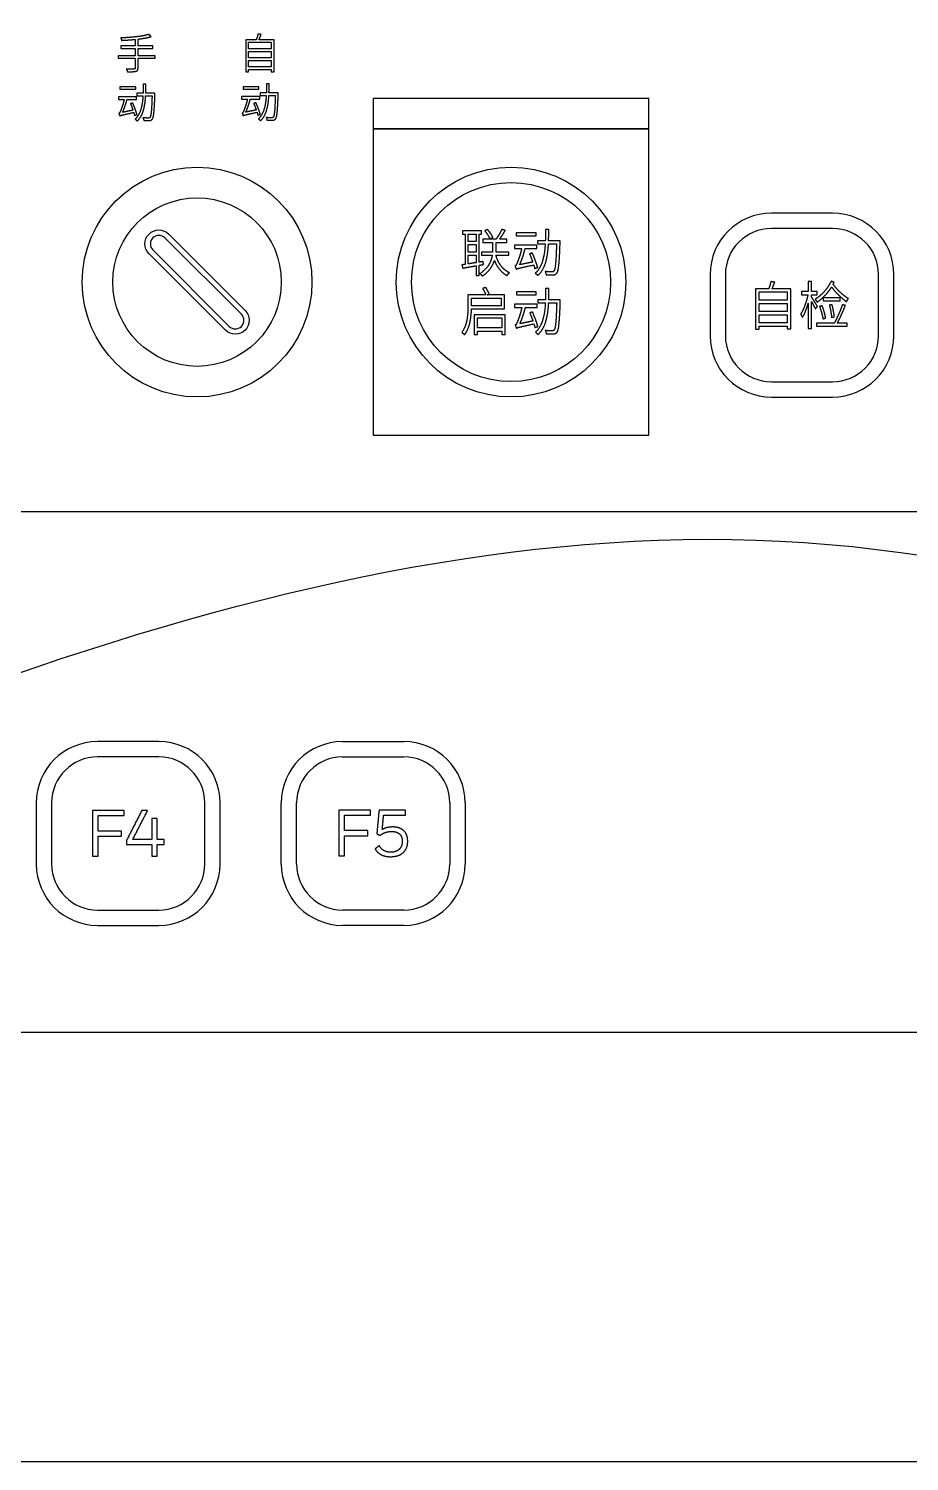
# Model space of a CAD drawing. Header units: millimetres. Extents: x 245 to 654, y -220 to 155.
# Drawn here: x 494 to 551.5, y 0 to 93.6 of the extents above; entities that cross this region are included whole.
import ezdxf

# ---------------------------------------------------------------- set-up
doc = ezdxf.new("R2010")
doc.units = ezdxf.units.MM
doc.header["$MEASUREMENT"] = 0
doc.layers.add('Default', color=7, linetype='Continuous', true_color=0x000000)

msp = doc.modelspace()

# ---------------------------------------------------------------- linework, layer by layer
at = {"layer": 'Default'}
for p, q in [((546.471, 81.5), (542.471, 81.5)), ((538.471, 77.5), (538.471, 73.5)), ((550.471, 73.5), (550.471, 77.5)), ((542.471, 69.5), (546.471, 69.5)), ((502.471, 47), (498.471, 47)), ((514.471, 47), (518.471, 47)), ((494.471, 43), (494.471, 39)), ((506.471, 39), (506.471, 43)), ((510.471, 39), (510.471, 43)), ((522.471, 43), (522.471, 39)), ((498.471, 35), (502.471, 35)), ((518.471, 35), (514.471, 35))]:
    msp.add_line(p, q, dxfattribs=at)
at = {"layer": 'Default', "color": 18, "true_color": 0x000000}
for p, q in [((507.861, 74.903), (502.872, 79.893)), ((503.121, 80.143), (508.111, 75.152)), ((506.822, 73.864), (501.832, 78.853)), ((502.082, 79.103), (507.071, 74.114))]:
    msp.add_line(p, q, dxfattribs=at)
at = {"layer": 'Default'}
for points in [[(249.471, 155), (249.471, 0), (649.471, 0), (649.471, 155)], [(546.471, 80.5), (542.471, 80.5)], [(539.471, 77.5), (539.471, 73.5)], [(549.471, 73.5), (549.471, 77.5)], [(542.471, 70.5), (546.471, 70.5)], [(502.471, 46), (498.471, 46)], [(514.471, 46), (518.471, 46)], [(495.471, 43), (495.471, 39)], [(505.471, 39), (505.471, 43)], [(511.471, 39), (511.471, 43)], [(521.471, 43), (521.471, 39)], [(498.471, 36), (502.471, 36)], [(518.471, 36), (514.471, 36)]]:
    msp.add_lwpolyline(points, dxfattribs=at)
for points in [[(516.471, 87.003), (534.471, 87.003), (534.471, 89.003), (516.471, 89.003)], [(516.471, 87.003), (516.471, 67.003), (534.471, 67.003), (534.471, 87.003)]]:
    msp.add_lwpolyline(points, close=True, dxfattribs=at)
for radius in [7.5, 5.5]:
    msp.add_circle((504.971, 77.003), radius, dxfattribs=at)
at = {"layer": 'Default', "color": 3, "true_color": 0x00ff00}
for radius in [7.5, 6.5]:
    msp.add_circle((525.471, 77.003), radius, dxfattribs=at)
at = {"layer": 'Default'}
for centre, radius, start, end in [((542.471, 77.5), 4, 90, 180), ((546.471, 77.5), 4, 360, 90), ((542.471, 77.5), 3, 90, 180), ((546.471, 77.5), 3, 0, 90), ((542.471, 73.5), 4, 180, 270), ((542.471, 73.5), 3, 180, 270), ((546.471, 73.5), 4, 270, 360), ((546.471, 73.5), 3, 270, 0), ((498.471, 43), 4, 90, 180), ((502.471, 43), 4, 360, 90), ((514.471, 43), 4, 90, 180), ((518.471, 43), 4, 360, 90), ((498.471, 43), 3, 90, 180), ((502.471, 43), 3, 0, 90), ((514.471, 43), 3, 90, 180), ((518.471, 43), 3, 0, 90), ((498.471, 39), 4, 180, 270), ((498.471, 39), 3, 180, 270), ((502.471, 39), 4, 270, 360), ((502.471, 39), 3, 270, 0), ((514.471, 39), 4, 180, 270), ((514.471, 39), 3, 180, 270), ((518.471, 39), 4, 270, 0), ((518.471, 39), 3, 270, 0)]:
    msp.add_arc(centre, radius, start, end, dxfattribs=at)
for points, knots in [([(471.471, 62), (546.471, 62), (621.471, 62), (621.471, 94.5), (621.471, 127), (546.471, 127), (471.471, 127), (471.471, 94.5), (471.471, 62)], [0, 0, 0, 173, 173, 234, 234, 407, 407, 468, 468, 468]), ([(439.471, 28), (530.471, 28), (621.471, 28), (621.471, 44), (621.471, 60), (530.471, 60), (439.471, 60), (439.471, 44), (439.471, 28)], [0, 0, 0, 167.314944, 167.314944, 167.814944, 167.814944, 168.314944, 168.314944, 168.814944, 168.814944, 168.814944])]:
    msp.add_open_spline(points, degree=2, knots=knots, dxfattribs=at)
for points in [[(500.999, 93.024), (500.487, 92.968), (499.991, 92.944)], [(499.991, 92.944), (500.004, 92.913), (500.018, 92.869)], [(500.018, 92.869), (500.032, 92.825), (500.037, 92.788)], [(500.037, 92.788), (500.249, 92.798), (500.476, 92.814)], [(500.476, 92.814), (500.703, 92.83), (500.929, 92.851)], [(500.929, 92.851), (500.929, 92.64), (500.929, 92.428)], [(501.83, 93.177), (501.511, 93.08), (500.999, 93.024)], [(501.117, 92.87), (501.359, 92.9), (501.575, 92.94)], [(501.117, 92.428), (501.117, 92.649), (501.117, 92.87)], [(501.575, 92.94), (501.791, 92.98), (501.963, 93.031)], [(501.963, 93.031), (501.896, 93.104), (501.83, 93.177)], [(508.834, 92.834), (508.493, 92.834), (508.151, 92.834)], [(508.151, 92.834), (508.151, 91.782), (508.151, 90.729)], [(508.338, 92.239), (508.338, 92.452), (508.338, 92.664)], [(508.338, 92.664), (509.073, 92.664), (509.807, 92.664)], [(508.899, 93.024), (508.869, 92.924), (508.834, 92.834)], [(508.948, 93.207), (508.929, 93.124), (508.899, 93.024)], [(509.151, 93.177), (509.05, 93.192), (508.948, 93.207)], [(509.016, 92.834), (509.051, 92.912), (509.086, 93.002)], [(509.995, 92.834), (509.505, 92.834), (509.016, 92.834)], [(509.086, 93.002), (509.121, 93.091), (509.151, 93.177)], [(509.807, 92.664), (509.807, 92.452), (509.807, 92.239)], [(509.995, 90.742), (509.995, 91.788), (509.995, 92.834)], [(500.929, 91.788), (500.37, 91.788), (499.81, 91.788)], [(499.81, 91.788), (499.81, 91.702), (499.81, 91.616)], [(500.929, 92.428), (500.459, 92.428), (499.989, 92.428)], [(499.989, 92.428), (499.989, 92.343), (499.989, 92.257)], [(499.989, 92.257), (500.459, 92.257), (500.929, 92.257)], [(500.929, 92.257), (500.929, 92.022), (500.929, 91.788)], [(502.084, 92.428), (501.6, 92.428), (501.117, 92.428)], [(501.117, 91.788), (501.117, 92.022), (501.117, 92.257)], [(501.117, 92.257), (501.6, 92.257), (502.084, 92.257)], [(502.236, 91.788), (501.676, 91.788), (501.117, 91.788)], [(502.084, 92.257), (502.084, 92.343), (502.084, 92.428)], [(502.236, 91.616), (502.236, 91.702), (502.236, 91.788)], [(509.807, 92.239), (509.073, 92.239), (508.338, 92.239)], [(508.338, 91.646), (508.338, 91.859), (508.338, 92.072)], [(508.338, 92.072), (509.073, 92.072), (509.807, 92.072)], [(509.807, 92.072), (509.807, 91.859), (509.807, 91.646)], [(499.81, 91.616), (500.37, 91.616), (500.929, 91.616)], [(500.659, 90.912), (500.521, 90.912), (500.343, 90.916)], [(500.343, 90.916), (500.366, 90.878), (500.388, 90.829)], [(500.388, 90.829), (500.41, 90.781), (500.421, 90.741)], [(500.845, 90.913), (500.797, 90.913), (500.659, 90.912)], [(500.769, 90.744), (500.904, 90.749), (500.976, 90.771)], [(500.91, 90.932), (500.89, 90.914), (500.845, 90.913)], [(500.929, 90.991), (500.929, 90.949), (500.91, 90.932)], [(500.929, 91.616), (500.929, 91.303), (500.929, 90.991)], [(500.976, 90.771), (501.048, 90.791), (501.083, 90.84)], [(501.083, 90.84), (501.117, 90.889), (501.117, 90.988)], [(501.117, 90.988), (501.117, 91.302), (501.117, 91.616)], [(501.117, 91.616), (501.676, 91.616), (502.236, 91.616)], [(509.807, 91.646), (509.073, 91.646), (508.338, 91.646)], [(508.338, 91.053), (508.338, 91.265), (508.338, 91.478)], [(508.338, 91.478), (509.073, 91.478), (509.807, 91.478)], [(509.807, 91.053), (509.073, 91.053), (508.338, 91.053)], [(508.338, 90.729), (508.338, 90.806), (508.338, 90.883)], [(508.338, 90.883), (509.073, 90.883), (509.807, 90.883)], [(509.807, 91.478), (509.807, 91.265), (509.807, 91.053)], [(509.807, 90.883), (509.807, 90.813), (509.807, 90.742)], [(500.421, 90.741), (500.635, 90.738), (500.769, 90.744)], [(501.452, 89.928), (501.452, 89.641), (501.444, 89.343)], [(501.624, 89.928), (501.538, 89.928), (501.452, 89.928)], [(501.614, 89.343), (501.625, 89.641), (501.624, 89.928)], [(508.151, 90.729), (508.245, 90.729), (508.338, 90.729)], [(509.502, 89.944), (509.502, 89.657), (509.494, 89.359)], [(509.674, 89.944), (509.588, 89.944), (509.502, 89.944)], [(509.663, 89.359), (509.675, 89.657), (509.674, 89.944)], [(509.807, 90.742), (509.901, 90.742), (509.995, 90.742)], [(501.009, 89.109), (500.418, 89.109), (499.828, 89.109)], [(499.828, 89.109), (499.828, 89.023), (499.828, 88.937)], [(499.828, 88.937), (500.018, 88.937), (500.209, 88.937)], [(500.96, 89.749), (500.444, 89.749), (499.928, 89.749)], [(499.928, 89.749), (499.928, 89.671), (499.928, 89.593)], [(499.928, 89.593), (500.444, 89.593), (500.96, 89.593)], [(500.209, 88.937), (500.153, 88.691), (500.084, 88.486)], [(500.265, 88.496), (500.339, 88.715), (500.393, 88.937)], [(500.393, 88.937), (500.701, 88.937), (501.009, 88.937)], [(500.96, 89.593), (500.96, 89.671), (500.96, 89.749)], [(501.009, 88.937), (501.009, 89.023), (501.009, 89.109)], [(501.444, 89.343), (501.244, 89.343), (501.044, 89.343)], [(501.044, 89.343), (501.044, 89.257), (501.044, 89.171)], [(501.044, 89.171), (501.24, 89.171), (501.437, 89.171)], [(501.437, 89.171), (501.416, 88.703), (501.304, 88.303)], [(501.471, 88.237), (501.589, 88.668), (501.609, 89.171)], [(501.609, 89.171), (501.819, 89.171), (502.03, 89.171)], [(502.218, 89.343), (501.916, 89.343), (501.614, 89.343)], [(502.03, 89.171), (502.009, 88.451), (501.977, 88.13)], [(502.154, 88.078), (502.19, 88.434), (502.218, 89.249)], [(502.218, 89.249), (502.218, 89.296), (502.218, 89.343)], [(509.059, 89.125), (508.468, 89.125), (507.878, 89.125)], [(507.878, 89.125), (507.878, 89.039), (507.878, 88.953)], [(507.878, 88.953), (508.068, 88.953), (508.259, 88.953)], [(509.01, 89.765), (508.494, 89.765), (507.978, 89.765)], [(507.978, 89.765), (507.978, 89.687), (507.978, 89.609)], [(507.978, 89.609), (508.494, 89.609), (509.01, 89.609)], [(508.259, 88.953), (508.202, 88.707), (508.134, 88.503)], [(508.315, 88.512), (508.389, 88.731), (508.443, 88.953)], [(508.443, 88.953), (508.751, 88.953), (509.059, 88.953)], [(509.01, 89.609), (509.01, 89.687), (509.01, 89.765)], [(509.059, 88.953), (509.059, 89.039), (509.059, 89.125)], [(509.494, 89.359), (509.294, 89.359), (509.094, 89.359)], [(509.094, 89.359), (509.094, 89.273), (509.094, 89.187)], [(509.094, 89.187), (509.29, 89.187), (509.487, 89.187)], [(509.487, 89.187), (509.466, 88.719), (509.354, 88.319)], [(509.52, 88.253), (509.639, 88.684), (509.658, 89.187)], [(509.658, 89.187), (509.869, 89.187), (510.08, 89.187)], [(510.268, 89.359), (509.966, 89.359), (509.663, 89.359)], [(510.08, 89.187), (510.059, 88.467), (510.027, 88.146)], [(510.203, 88.094), (510.24, 88.45), (510.268, 89.265)], [(510.268, 89.265), (510.268, 89.312), (510.268, 89.359)], [(499.921, 88.08), (499.892, 88.029), (499.86, 88.022)], [(499.86, 88.022), (499.877, 87.985), (499.895, 87.934)], [(499.982, 88.208), (499.95, 88.13), (499.921, 88.08)], [(500.084, 88.486), (500.016, 88.282), (499.982, 88.208)], [(500.109, 88.089), (500.191, 88.277), (500.265, 88.496)], [(500.785, 88.229), (500.447, 88.159), (500.109, 88.089)], [(500.115, 87.917), (500.284, 87.958), (500.836, 88.079)], [(500.768, 88.697), (500.694, 88.677), (500.62, 88.657)], [(500.62, 88.657), (500.663, 88.557), (500.704, 88.448)], [(500.704, 88.448), (500.746, 88.339), (500.785, 88.229)], [(500.927, 88.301), (500.85, 88.509), (500.768, 88.697)], [(500.836, 88.079), (500.868, 87.972), (500.887, 87.893)], [(500.887, 87.893), (500.967, 87.92), (501.047, 87.947)], [(501.304, 88.303), (501.192, 87.903), (500.92, 87.644)], [(501.047, 87.947), (501.004, 88.093), (500.927, 88.301)], [(501.061, 87.518), (501.353, 87.805), (501.471, 88.237)], [(501.977, 88.13), (501.944, 87.808), (501.891, 87.758)], [(502.047, 87.649), (502.117, 87.722), (502.154, 88.078)], [(507.971, 88.096), (507.942, 88.045), (507.91, 88.038)], [(507.91, 88.038), (507.927, 88.001), (507.945, 87.95)], [(507.945, 87.95), (507.963, 87.9), (507.972, 87.869)], [(508.032, 88.224), (508, 88.146), (507.971, 88.096)], [(508.134, 88.503), (508.066, 88.298), (508.032, 88.224)], [(508.159, 88.105), (508.241, 88.293), (508.315, 88.512)], [(508.835, 88.245), (508.497, 88.175), (508.159, 88.105)], [(508.165, 87.933), (508.334, 87.975), (508.886, 88.095)], [(508.818, 88.713), (508.744, 88.693), (508.67, 88.673)], [(508.67, 88.673), (508.712, 88.573), (508.754, 88.464)], [(508.754, 88.464), (508.796, 88.355), (508.835, 88.245)], [(508.977, 88.317), (508.9, 88.525), (508.818, 88.713)], [(508.886, 88.095), (508.918, 87.988), (508.937, 87.909)], [(508.937, 87.909), (509.017, 87.936), (509.097, 87.963)], [(509.354, 88.319), (509.242, 87.919), (508.97, 87.66)], [(509.097, 87.963), (509.054, 88.109), (508.977, 88.317)], [(509.111, 87.535), (509.402, 87.821), (509.52, 88.253)], [(510.027, 88.146), (509.994, 87.824), (509.941, 87.774)], [(510.097, 87.665), (510.167, 87.738), (510.203, 88.094)], [(499.895, 87.934), (499.914, 87.884), (499.923, 87.853)], [(499.923, 87.853), (499.945, 87.876), (500.115, 87.917)], [(500.92, 87.644), (500.956, 87.624), (500.996, 87.588)], [(500.996, 87.588), (501.035, 87.552), (501.061, 87.518)], [(501.645, 87.72), (501.55, 87.723), (501.429, 87.734)], [(501.429, 87.734), (501.453, 87.695), (501.468, 87.648)], [(501.468, 87.648), (501.483, 87.601), (501.485, 87.562)], [(501.485, 87.562), (501.596, 87.554), (501.695, 87.553)], [(501.786, 87.718), (501.741, 87.717), (501.645, 87.72)], [(501.695, 87.553), (501.794, 87.552), (501.858, 87.556)], [(501.846, 87.725), (501.822, 87.717), (501.786, 87.718)], [(501.891, 87.758), (501.871, 87.733), (501.846, 87.725)], [(501.858, 87.556), (501.92, 87.561), (501.963, 87.582)], [(501.963, 87.582), (502.006, 87.602), (502.047, 87.649)], [(507.972, 87.869), (507.995, 87.892), (508.165, 87.933)], [(508.97, 87.66), (509.006, 87.641), (509.046, 87.605)], [(509.046, 87.605), (509.085, 87.569), (509.111, 87.535)], [(509.695, 87.736), (509.599, 87.739), (509.478, 87.75)], [(509.478, 87.75), (509.503, 87.711), (509.518, 87.664)], [(509.518, 87.664), (509.533, 87.617), (509.535, 87.578)], [(509.535, 87.578), (509.646, 87.57), (509.745, 87.569)], [(509.836, 87.734), (509.791, 87.734), (509.695, 87.736)], [(509.745, 87.569), (509.844, 87.568), (509.908, 87.572)], [(509.896, 87.741), (509.872, 87.733), (509.836, 87.734)], [(509.941, 87.774), (509.921, 87.749), (509.896, 87.741)], [(509.908, 87.572), (509.969, 87.578), (510.013, 87.598)], [(510.013, 87.598), (510.056, 87.618), (510.097, 87.665)], [(542.377, 76.807), (542.34, 76.682), (542.296, 76.57)], [(542.438, 77.036), (542.415, 76.932), (542.377, 76.807)], [(542.692, 76.999), (542.565, 77.018), (542.438, 77.036)], [(542.523, 76.57), (542.567, 76.668), (542.61, 76.78)], [(542.61, 76.78), (542.654, 76.891), (542.692, 76.999)], [(545.094, 77.041), (544.987, 77.041), (544.879, 77.041)], [(544.879, 77.041), (544.879, 76.718), (544.879, 76.396)], [(545.094, 76.396), (545.094, 76.718), (545.094, 77.041)], [(546.378, 77.061), (546.203, 76.695), (545.929, 76.388)], [(546.569, 76.99), (546.474, 77.026), (546.378, 77.061)], [(546.505, 76.865), (546.539, 76.928), (546.569, 76.99)], [(546.959, 76.348), (546.685, 76.605), (546.505, 76.865)], [(542.296, 76.57), (541.869, 76.57), (541.442, 76.57)], [(541.442, 76.57), (541.442, 75.255), (541.442, 73.939)], [(541.676, 75.827), (541.676, 76.092), (541.676, 76.358)], [(541.676, 76.358), (542.594, 76.358), (543.512, 76.358)], [(543.512, 75.827), (542.594, 75.827), (541.676, 75.827)], [(543.746, 76.57), (543.135, 76.57), (542.523, 76.57)], [(543.512, 76.358), (543.512, 76.092), (543.512, 75.827)], [(543.746, 73.956), (543.746, 75.263), (543.746, 76.57)], [(544.879, 76.396), (544.658, 76.396), (544.437, 76.396)], [(544.437, 76.396), (544.437, 76.288), (544.437, 76.181)], [(544.437, 76.181), (544.646, 76.181), (544.856, 76.181)], [(544.856, 76.181), (544.784, 75.825), (544.654, 75.476)], [(545.465, 76.396), (545.28, 76.396), (545.094, 76.396)], [(545.094, 76.034), (545.094, 76.107), (545.094, 76.181)], [(545.094, 76.181), (545.28, 76.181), (545.465, 76.181)], [(545.297, 75.717), (545.167, 75.924), (545.094, 76.034)], [(545.929, 76.388), (545.655, 76.082), (545.329, 75.881)], [(545.329, 75.881), (545.362, 75.845), (545.402, 75.789)], [(545.402, 75.789), (545.443, 75.733), (545.465, 75.699)], [(545.465, 76.181), (545.465, 76.288), (545.465, 76.396)], [(545.465, 75.699), (545.73, 75.878), (545.971, 76.13)], [(546.97, 75.986), (546.41, 75.986), (545.849, 75.986)], [(545.849, 75.986), (545.849, 75.888), (545.849, 75.79)], [(545.849, 75.79), (546.41, 75.79), (546.97, 75.79)], [(545.971, 76.13), (546.212, 76.382), (546.406, 76.683)], [(546.406, 76.683), (546.595, 76.418), (546.858, 76.162)], [(546.858, 76.162), (547.12, 75.906), (547.383, 75.726)], [(547.501, 75.925), (547.234, 76.091), (546.959, 76.348)], [(546.97, 75.79), (546.97, 75.888), (546.97, 75.986)], [(547.383, 75.726), (547.401, 75.774), (547.434, 75.829)], [(547.434, 75.829), (547.467, 75.885), (547.501, 75.925)], [(541.676, 75.084), (541.676, 75.351), (541.676, 75.617)], [(541.676, 75.617), (542.594, 75.617), (543.512, 75.617)], [(543.512, 75.084), (542.594, 75.084), (541.676, 75.084)], [(541.676, 74.344), (541.676, 74.609), (541.676, 74.875)], [(541.676, 74.875), (542.594, 74.875), (543.512, 74.875)], [(543.512, 75.617), (543.512, 75.351), (543.512, 75.084)], [(543.512, 74.875), (543.512, 74.609), (543.512, 74.344)], [(544.654, 75.476), (544.525, 75.128), (544.379, 74.908)], [(544.379, 74.908), (544.408, 74.865), (544.442, 74.804)], [(544.497, 74.696), (544.605, 74.862), (544.704, 75.109)], [(544.704, 75.109), (544.802, 75.356), (544.879, 75.635)], [(544.879, 75.635), (544.879, 74.803), (544.879, 73.971)], [(545.094, 73.971), (545.094, 74.854), (545.094, 75.736)], [(545.094, 75.736), (545.163, 75.606), (545.232, 75.473)], [(545.232, 75.473), (545.301, 75.34), (545.339, 75.255)], [(545.479, 75.416), (545.427, 75.51), (545.297, 75.717)], [(545.339, 75.255), (545.409, 75.336), (545.479, 75.416)], [(545.789, 75.46), (545.7, 75.437), (545.612, 75.413)], [(545.612, 75.413), (545.688, 75.218), (545.751, 74.997)], [(545.751, 74.997), (545.814, 74.777), (545.836, 74.602)], [(545.928, 75.045), (545.867, 75.265), (545.789, 75.46)], [(546.012, 74.655), (545.989, 74.826), (545.928, 75.045)], [(546.441, 75.531), (546.351, 75.519), (546.261, 75.507)], [(546.261, 75.507), (546.309, 75.307), (546.349, 75.089)], [(546.349, 75.089), (546.388, 74.87), (546.403, 74.703)], [(546.527, 75.117), (546.488, 75.333), (546.441, 75.531)], [(546.578, 74.733), (546.565, 74.9), (546.527, 75.117)], [(546.866, 74.912), (546.723, 74.577), (546.582, 74.325)], [(546.778, 74.325), (546.914, 74.573), (547.053, 74.884)], [(547.105, 75.531), (547.01, 75.247), (546.866, 74.912)], [(547.053, 74.884), (547.191, 75.194), (547.305, 75.477)], [(547.305, 75.477), (547.205, 75.504), (547.105, 75.531)], [(541.442, 73.939), (541.559, 73.939), (541.676, 73.939)], [(543.512, 74.344), (542.594, 74.344), (541.676, 74.344)], [(541.676, 73.939), (541.676, 74.035), (541.676, 74.131)], [(541.676, 74.131), (542.594, 74.131), (543.512, 74.131)], [(543.512, 74.131), (543.512, 74.043), (543.512, 73.956)], [(543.512, 73.956), (543.629, 73.956), (543.746, 73.956)], [(544.442, 74.804), (544.476, 74.744), (544.497, 74.696)], [(544.879, 73.971), (544.987, 73.971), (545.094, 73.971)], [(546.582, 74.325), (546.003, 74.325), (545.424, 74.325)], [(545.424, 74.325), (545.424, 74.228), (545.424, 74.13)], [(545.424, 74.13), (546.42, 74.13), (547.416, 74.13)], [(545.836, 74.602), (545.924, 74.628), (546.012, 74.655)], [(546.403, 74.703), (546.491, 74.718), (546.578, 74.733)], [(547.416, 74.325), (547.097, 74.325), (546.778, 74.325)], [(547.416, 74.13), (547.416, 74.228), (547.416, 74.325)], [(500.201, 42.489), (499.166, 42.489), (498.132, 42.489)], [(498.132, 42.489), (498.132, 41), (498.132, 39.511)], [(498.507, 41.156), (498.507, 41.665), (498.507, 42.173)], [(498.507, 42.173), (499.354, 42.173), (500.201, 42.173)], [(500.201, 42.173), (500.201, 42.331), (500.201, 42.489)], [(501.352, 42.489), (500.855, 41.512), (500.359, 40.535)], [(500.762, 40.601), (501.25, 41.545), (501.738, 42.489)], [(501.738, 42.489), (501.545, 42.489), (501.352, 42.489)], [(516.286, 42.518), (515.252, 42.518), (514.218, 42.518)], [(514.218, 42.518), (514.218, 41.029), (514.218, 39.54)], [(514.593, 41.185), (514.593, 41.694), (514.593, 42.203)], [(514.593, 42.203), (515.439, 42.203), (516.286, 42.203)], [(516.286, 42.203), (516.286, 42.36), (516.286, 42.518)], [(516.854, 42.518), (516.78, 41.75), (516.706, 40.982)], [(518.574, 42.518), (517.714, 42.518), (516.854, 42.518)], [(517.062, 41.254), (517.107, 41.728), (517.151, 42.203)], [(517.151, 42.203), (517.863, 42.203), (518.574, 42.203)], [(518.574, 42.203), (518.574, 42.36), (518.574, 42.518)], [(502.361, 41.967), (502.183, 41.967), (502.006, 41.967)], [(502.006, 41.967), (502.006, 41.284), (502.006, 40.601)], [(502.361, 40.601), (502.361, 41.284), (502.361, 41.967)], [(516.112, 41.185), (515.352, 41.185), (514.593, 41.185)], [(516.112, 40.853), (516.112, 41.019), (516.112, 41.185)], [(517.377, 41.382), (517.202, 41.34), (517.062, 41.254)], [(517.737, 41.424), (517.553, 41.424), (517.377, 41.382)], [(518.43, 41.212), (518.147, 41.429), (517.737, 41.424)], [(518.725, 40.502), (518.713, 40.995), (518.43, 41.212)], [(500.026, 41.156), (499.267, 41.156), (498.507, 41.156)], [(498.507, 39.511), (498.507, 40.168), (498.507, 40.824)], [(498.507, 40.824), (499.267, 40.824), (500.026, 40.824)], [(500.026, 40.824), (500.026, 40.99), (500.026, 41.156)], [(500.359, 40.535), (500.359, 40.411), (500.359, 40.286)], [(500.359, 40.286), (501.182, 40.286), (502.006, 40.286)], [(502.006, 40.601), (501.384, 40.601), (500.762, 40.601)], [(502.006, 40.286), (502.006, 39.899), (502.006, 39.511)], [(502.811, 40.601), (502.586, 40.601), (502.361, 40.601)], [(502.361, 39.511), (502.361, 39.899), (502.361, 40.286)], [(502.361, 40.286), (502.586, 40.286), (502.811, 40.286)], [(502.811, 40.286), (502.811, 40.444), (502.811, 40.601)], [(514.593, 39.54), (514.593, 40.197), (514.593, 40.853)], [(514.593, 40.853), (515.352, 40.853), (516.112, 40.853)], [(516.706, 40.982), (516.81, 40.927), (516.914, 40.872)], [(516.914, 40.872), (517.062, 40.991), (517.244, 41.06)], [(517.244, 41.06), (517.427, 41.13), (517.661, 41.131)], [(517.661, 41.131), (517.998, 41.131), (518.183, 40.973)], [(518.37, 40.493), (518.367, 40.161), (518.172, 39.97)], [(518.183, 40.973), (518.367, 40.815), (518.37, 40.493)], [(518.447, 39.767), (518.725, 40.045), (518.725, 40.502)], [(498.132, 39.511), (498.319, 39.511), (498.507, 39.511)], [(502.006, 39.511), (502.183, 39.511), (502.361, 39.511)], [(514.218, 39.54), (514.405, 39.54), (514.593, 39.54)], [(516.863, 40.204), (516.729, 40.098), (516.595, 39.992)], [(516.595, 39.992), (516.747, 39.731), (517.008, 39.606)], [(517.618, 39.775), (517.11, 39.776), (516.863, 40.204)], [(517.008, 39.606), (517.268, 39.481), (517.614, 39.482)], [(517.614, 39.482), (518.168, 39.49), (518.447, 39.767)], [(518.172, 39.97), (517.977, 39.779), (517.618, 39.775)]]:
    msp.add_open_spline(points, degree=2, dxfattribs=at)
at = {"layer": 'Default', "color": 18, "true_color": 0x000000}
for points in [[(501.565, 79.498), (501.565, 79.741), (501.66, 79.97), (501.832, 80.143)], [(501.832, 80.143), (502.004, 80.314), (502.233, 80.409), (502.476, 80.409)], [(502.082, 79.893), (501.976, 79.788), (501.918, 79.647), (501.918, 79.498)], [(502.872, 79.893), (502.66, 80.104), (502.292, 80.104), (502.082, 79.893)], [(502.476, 80.409), (502.72, 80.409), (502.949, 80.314), (503.121, 80.143)], [(501.832, 78.853), (501.66, 79.026), (501.565, 79.254), (501.565, 79.498)], [(501.918, 79.498), (501.918, 79.349), (501.976, 79.208), (502.082, 79.103)], [(508.025, 74.508), (508.025, 74.657), (507.966, 74.798), (507.861, 74.903)], [(508.111, 75.152), (508.282, 74.98), (508.377, 74.751), (508.377, 74.508)], [(507.071, 74.114), (507.177, 74.008), (507.317, 73.95), (507.466, 73.95)], [(507.466, 73.95), (507.615, 73.95), (507.756, 74.008), (507.861, 74.114)], [(507.861, 74.114), (507.966, 74.219), (508.025, 74.359), (508.025, 74.508)], [(508.377, 74.508), (508.377, 74.265), (508.282, 74.036), (508.111, 73.864)], [(508.111, 73.864), (507.766, 73.52), (507.166, 73.519), (506.822, 73.864)]]:
    msp.add_open_spline(points, degree=3, dxfattribs=at)
at = {"layer": 'Default', "color": 3, "true_color": 0x00ff00}
for points in [[(523.536, 80.348), (522.914, 80.348), (522.293, 80.348)], [(522.293, 80.348), (522.293, 80.244), (522.293, 80.139)], [(522.293, 80.139), (522.389, 80.139), (522.485, 80.139)], [(522.485, 80.139), (522.485, 79.149), (522.485, 78.159)], [(522.681, 79.647), (522.681, 79.893), (522.681, 80.139)], [(522.681, 80.139), (522.935, 80.139), (523.188, 80.139)], [(523.188, 79.647), (522.935, 79.647), (522.681, 79.647)], [(523.188, 80.139), (523.188, 79.893), (523.188, 79.647)], [(523.384, 78.305), (523.384, 79.222), (523.384, 80.139)], [(523.384, 80.139), (523.46, 80.139), (523.536, 80.139)], [(523.536, 80.139), (523.536, 80.244), (523.536, 80.348)], [(524.49, 79.804), (524.064, 79.804), (523.638, 79.804)], [(523.638, 79.804), (523.638, 79.697), (523.638, 79.589)], [(523.638, 79.589), (523.95, 79.589), (524.263, 79.589)], [(523.935, 80.439), (523.845, 80.395), (523.756, 80.351)], [(523.756, 80.351), (523.86, 80.227), (523.951, 80.085)], [(524.137, 80.179), (524.041, 80.318), (523.935, 80.439)], [(523.951, 80.085), (524.042, 79.943), (524.09, 79.834)], [(524.09, 79.834), (524.187, 79.882), (524.284, 79.931)], [(524.284, 79.931), (524.232, 80.04), (524.137, 80.179)], [(524.263, 79.589), (524.263, 79.394), (524.263, 79.199)], [(524.694, 80.12), (524.592, 79.944), (524.49, 79.804)], [(524.497, 79.193), (524.497, 79.391), (524.497, 79.589)], [(524.497, 79.589), (524.85, 79.589), (525.203, 79.589)], [(524.865, 80.446), (524.797, 80.296), (524.694, 80.12)], [(524.73, 79.804), (524.82, 79.931), (524.915, 80.083)], [(525.203, 79.804), (524.967, 79.804), (524.73, 79.804)], [(525.092, 80.379), (524.978, 80.412), (524.865, 80.446)], [(524.915, 80.083), (525.009, 80.234), (525.092, 80.379)], [(525.203, 79.589), (525.203, 79.697), (525.203, 79.804)], [(527.105, 80.214), (526.46, 80.214), (525.814, 80.214)], [(525.814, 80.214), (525.814, 80.117), (525.814, 80.019)], [(525.814, 80.019), (526.46, 80.019), (527.105, 80.019)], [(527.105, 80.019), (527.105, 80.117), (527.105, 80.214)], [(527.71, 79.707), (527.46, 79.707), (527.21, 79.707)], [(527.21, 79.707), (527.21, 79.599), (527.21, 79.492)], [(527.72, 80.437), (527.72, 80.08), (527.71, 79.707)], [(527.935, 80.437), (527.827, 80.437), (527.72, 80.437)], [(527.921, 79.707), (527.935, 80.08), (527.935, 80.437)], [(528.677, 79.707), (528.299, 79.707), (527.921, 79.707)], [(528.596, 78.126), (528.642, 78.571), (528.677, 79.589)], [(528.677, 79.589), (528.677, 79.648), (528.677, 79.707)], [(522.681, 79.454), (522.935, 79.454), (523.188, 79.454)], [(522.681, 78.962), (522.681, 79.208), (522.681, 79.454)], [(523.188, 78.962), (522.935, 78.962), (522.681, 78.962)], [(522.681, 78.769), (522.935, 78.769), (523.188, 78.769)], [(522.681, 78.191), (522.681, 78.48), (522.681, 78.769)], [(523.188, 79.454), (523.188, 79.208), (523.188, 78.962)], [(523.188, 78.769), (523.188, 78.521), (523.188, 78.273)], [(524.256, 78.962), (523.903, 78.962), (523.55, 78.962)], [(523.55, 78.962), (523.55, 78.857), (523.55, 78.752)], [(523.55, 78.752), (523.893, 78.752), (524.236, 78.752)], [(524.236, 78.752), (524.2, 78.456), (524.023, 78.144)], [(524.263, 79.199), (524.264, 79.088), (524.256, 78.962)], [(524.818, 78.062), (524.596, 78.359), (524.483, 78.752)], [(524.483, 78.752), (524.907, 78.752), (525.332, 78.752)], [(524.49, 78.962), (524.499, 79.085), (524.497, 79.193)], [(525.332, 78.962), (524.911, 78.962), (524.49, 78.962)], [(525.332, 78.752), (525.332, 78.857), (525.332, 78.962)], [(527.166, 79.414), (526.427, 79.414), (525.689, 79.414)], [(525.689, 79.414), (525.689, 79.306), (525.689, 79.199)], [(525.689, 79.199), (525.927, 79.199), (526.166, 79.199)], [(526.01, 78.636), (525.925, 78.38), (525.882, 78.287)], [(526.166, 79.199), (526.095, 78.892), (526.01, 78.636)], [(526.041, 78.139), (526.143, 78.374), (526.236, 78.648)], [(526.236, 78.648), (526.328, 78.921), (526.395, 79.199)], [(526.395, 79.199), (526.781, 79.199), (527.166, 79.199)], [(526.865, 78.9), (526.772, 78.874), (526.679, 78.849)], [(526.679, 78.849), (526.733, 78.725), (526.785, 78.588)], [(526.785, 78.588), (526.837, 78.451), (526.885, 78.314)], [(527.063, 78.404), (526.967, 78.664), (526.865, 78.9)], [(527.166, 79.199), (527.166, 79.306), (527.166, 79.414)], [(527.21, 79.492), (527.455, 79.492), (527.7, 79.492)], [(527.7, 79.492), (527.674, 78.906), (527.535, 78.407)], [(527.743, 78.324), (527.89, 78.863), (527.915, 79.492)], [(527.915, 79.492), (528.179, 79.492), (528.442, 79.492)], [(528.442, 79.492), (528.416, 78.592), (528.375, 78.19)], [(522.485, 78.159), (522.376, 78.144), (522.266, 78.129)], [(522.266, 78.129), (522.289, 78.022), (522.313, 77.915)], [(522.313, 77.915), (522.751, 77.993), (523.188, 78.071)], [(523.188, 78.273), (522.92, 78.232), (522.681, 78.191)], [(523.188, 78.071), (523.188, 77.747), (523.188, 77.424)], [(523.654, 78.346), (523.519, 78.325), (523.384, 78.305)], [(523.384, 78.105), (523.526, 78.129), (523.668, 78.152)], [(523.384, 77.424), (523.384, 77.764), (523.384, 78.105)], [(524.023, 78.144), (523.845, 77.832), (523.435, 77.556)], [(523.604, 77.397), (523.935, 77.63), (524.12, 77.889)], [(523.668, 78.152), (523.661, 78.249), (523.654, 78.346)], [(524.12, 77.889), (524.306, 78.149), (524.389, 78.41)], [(524.389, 78.41), (524.525, 78.077), (524.732, 77.826)], [(524.732, 77.826), (524.938, 77.574), (525.217, 77.427)], [(525.365, 77.613), (525.04, 77.765), (524.818, 78.062)], [(525.806, 78.127), (525.77, 78.065), (525.73, 78.055)], [(525.73, 78.055), (525.751, 78.009), (525.774, 77.946)], [(525.774, 77.946), (525.796, 77.882), (525.808, 77.844)], [(525.882, 78.287), (525.842, 78.19), (525.806, 78.127)], [(525.808, 77.844), (525.836, 77.873), (526.048, 77.924)], [(526.885, 78.314), (526.463, 78.227), (526.041, 78.139)], [(526.048, 77.924), (526.26, 77.976), (526.949, 78.126)], [(526.949, 78.126), (526.989, 77.992), (527.014, 77.894)], [(527.014, 77.894), (527.113, 77.928), (527.213, 77.961)], [(527.535, 78.407), (527.395, 77.907), (527.055, 77.583)], [(527.213, 77.961), (527.159, 78.144), (527.063, 78.404)], [(527.231, 77.426), (527.595, 77.785), (527.743, 78.324)], [(527.961, 77.678), (527.841, 77.681), (527.69, 77.696)], [(527.69, 77.696), (527.721, 77.647), (527.739, 77.588)], [(528.137, 77.675), (528.081, 77.675), (527.961, 77.678)], [(528.212, 77.684), (528.181, 77.674), (528.137, 77.675)], [(528.268, 77.726), (528.243, 77.694), (528.212, 77.684)], [(528.375, 78.19), (528.335, 77.788), (528.268, 77.726)], [(528.463, 77.589), (528.55, 77.681), (528.596, 78.126)], [(523.188, 77.424), (523.286, 77.424), (523.384, 77.424)], [(523.435, 77.556), (523.482, 77.524), (523.528, 77.48)], [(523.528, 77.48), (523.575, 77.436), (523.604, 77.397)], [(525.217, 77.427), (525.241, 77.475), (525.283, 77.527)], [(525.283, 77.527), (525.326, 77.578), (525.365, 77.613)], [(527.055, 77.583), (527.1, 77.558), (527.149, 77.513)], [(527.149, 77.513), (527.198, 77.468), (527.231, 77.426)], [(527.739, 77.588), (527.758, 77.529), (527.761, 77.48)], [(527.761, 77.48), (527.899, 77.47), (528.023, 77.469)], [(528.023, 77.469), (528.147, 77.468), (528.227, 77.473)], [(528.227, 77.473), (528.304, 77.48), (528.358, 77.505)], [(528.358, 77.505), (528.412, 77.531), (528.463, 77.589)], [(523.827, 76.164), (523.24, 76.164), (522.653, 76.164)], [(522.653, 76.164), (522.653, 75.764), (522.653, 75.363)], [(522.887, 75.461), (522.887, 75.708), (522.887, 75.955)], [(522.887, 75.955), (523.854, 75.955), (524.821, 75.955)], [(523.827, 76.651), (523.723, 76.62), (523.618, 76.59)], [(523.618, 76.59), (523.678, 76.489), (523.735, 76.375)], [(523.735, 76.375), (523.793, 76.261), (523.827, 76.164)], [(523.959, 76.424), (523.897, 76.544), (523.827, 76.651)], [(523.921, 76.164), (523.989, 76.188), (524.056, 76.212)], [(525.036, 76.164), (524.479, 76.164), (523.921, 76.164)], [(524.056, 76.212), (524.022, 76.304), (523.959, 76.424)], [(524.821, 75.955), (524.821, 75.708), (524.821, 75.461)], [(525.036, 75.252), (525.036, 75.708), (525.036, 76.164)], [(527.116, 76.362), (526.471, 76.362), (525.826, 76.362)], [(525.826, 76.362), (525.826, 76.265), (525.826, 76.167)], [(525.826, 76.167), (526.471, 76.167), (527.116, 76.167)], [(527.116, 76.167), (527.116, 76.265), (527.116, 76.362)], [(527.721, 75.854), (527.471, 75.854), (527.221, 75.854)], [(527.221, 75.854), (527.221, 75.747), (527.221, 75.64)], [(527.731, 76.585), (527.731, 76.227), (527.721, 75.854)], [(527.946, 76.585), (527.839, 76.585), (527.731, 76.585)], [(527.933, 75.854), (527.947, 76.227), (527.946, 76.585)], [(528.688, 75.854), (528.31, 75.854), (527.933, 75.854)], [(528.688, 75.737), (528.688, 75.796), (528.688, 75.854)], [(522.653, 75.363), (522.662, 74.988), (522.588, 74.54)], [(522.793, 74.395), (522.886, 74.855), (522.887, 75.252)], [(524.821, 75.461), (523.854, 75.461), (522.887, 75.461)], [(522.887, 75.252), (523.962, 75.252), (525.036, 75.252)], [(523.063, 74.875), (523.063, 74.228), (523.063, 73.58)], [(525.094, 74.875), (524.079, 74.875), (523.063, 74.875)], [(525.094, 73.587), (525.094, 74.231), (525.094, 74.875)], [(527.177, 75.562), (526.439, 75.562), (525.701, 75.562)], [(525.701, 75.562), (525.701, 75.454), (525.701, 75.347)], [(525.701, 75.347), (525.939, 75.347), (526.177, 75.347)], [(526.177, 75.347), (526.106, 75.04), (526.021, 74.784)], [(526.247, 74.796), (526.34, 75.069), (526.407, 75.347)], [(526.407, 75.347), (526.792, 75.347), (527.177, 75.347)], [(526.876, 75.047), (526.783, 75.022), (526.691, 74.997)], [(526.691, 74.997), (526.744, 74.872), (526.796, 74.736)], [(527.074, 74.552), (526.978, 74.812), (526.876, 75.047)], [(527.177, 75.347), (527.177, 75.454), (527.177, 75.562)], [(527.221, 75.64), (527.466, 75.64), (527.712, 75.64)], [(527.712, 75.64), (527.686, 75.054), (527.546, 74.555)], [(527.754, 74.472), (527.902, 75.011), (527.926, 75.64)], [(527.926, 75.64), (528.19, 75.64), (528.454, 75.64)], [(528.454, 75.64), (528.427, 74.74), (528.387, 74.338)], [(528.608, 74.274), (528.654, 74.719), (528.688, 75.737)], [(522.588, 74.54), (522.514, 74.093), (522.254, 73.716)], [(522.437, 73.56), (522.7, 73.935), (522.793, 74.395)], [(523.278, 74.016), (523.278, 74.341), (523.278, 74.666)], [(523.278, 74.666), (524.069, 74.666), (524.86, 74.666)], [(524.86, 74.016), (524.069, 74.016), (523.278, 74.016)], [(524.86, 74.666), (524.86, 74.341), (524.86, 74.016)], [(525.817, 74.275), (525.781, 74.212), (525.741, 74.203)], [(525.741, 74.203), (525.763, 74.157), (525.785, 74.094)], [(525.785, 74.094), (525.808, 74.03), (525.819, 73.991)], [(525.893, 74.435), (525.853, 74.338), (525.817, 74.275)], [(525.819, 73.991), (525.848, 74.02), (526.059, 74.072)], [(526.021, 74.784), (525.936, 74.528), (525.893, 74.435)], [(526.052, 74.287), (526.155, 74.522), (526.247, 74.796)], [(526.897, 74.462), (526.474, 74.375), (526.052, 74.287)], [(526.059, 74.072), (526.271, 74.124), (526.961, 74.274)], [(526.796, 74.736), (526.848, 74.599), (526.897, 74.462)], [(526.961, 74.274), (527.001, 74.14), (527.025, 74.042)], [(527.025, 74.042), (527.125, 74.075), (527.224, 74.109)], [(527.546, 74.555), (527.406, 74.055), (527.066, 73.731)], [(527.224, 74.109), (527.171, 74.292), (527.074, 74.552)], [(527.242, 73.574), (527.606, 73.932), (527.754, 74.472)], [(528.387, 74.338), (528.346, 73.936), (528.279, 73.874)], [(528.475, 73.737), (528.562, 73.829), (528.608, 74.274)], [(522.254, 73.716), (522.298, 73.693), (522.352, 73.645)], [(522.352, 73.645), (522.406, 73.598), (522.437, 73.56)], [(523.063, 73.58), (523.171, 73.58), (523.278, 73.58)], [(523.278, 73.58), (523.278, 73.694), (523.278, 73.807)], [(523.278, 73.807), (524.069, 73.807), (524.86, 73.807)], [(524.86, 73.807), (524.86, 73.697), (524.86, 73.587)], [(524.86, 73.587), (524.977, 73.587), (525.094, 73.587)], [(527.066, 73.731), (527.111, 73.706), (527.16, 73.661)], [(527.16, 73.661), (527.21, 73.616), (527.242, 73.574)], [(527.973, 73.826), (527.853, 73.829), (527.701, 73.843)], [(527.701, 73.843), (527.732, 73.794), (527.751, 73.736)], [(527.751, 73.736), (527.769, 73.677), (527.772, 73.628)], [(527.772, 73.628), (527.91, 73.618), (528.034, 73.617)], [(528.148, 73.823), (528.092, 73.823), (527.973, 73.826)], [(528.034, 73.617), (528.158, 73.616), (528.239, 73.621)], [(528.224, 73.832), (528.193, 73.822), (528.148, 73.823)], [(528.279, 73.874), (528.255, 73.842), (528.224, 73.832)], [(528.239, 73.621), (528.315, 73.628), (528.369, 73.653)], [(528.369, 73.653), (528.423, 73.679), (528.475, 73.737)]]:
    msp.add_open_spline(points, degree=2, dxfattribs=at)

doc.saveas('drawing.dxf')
